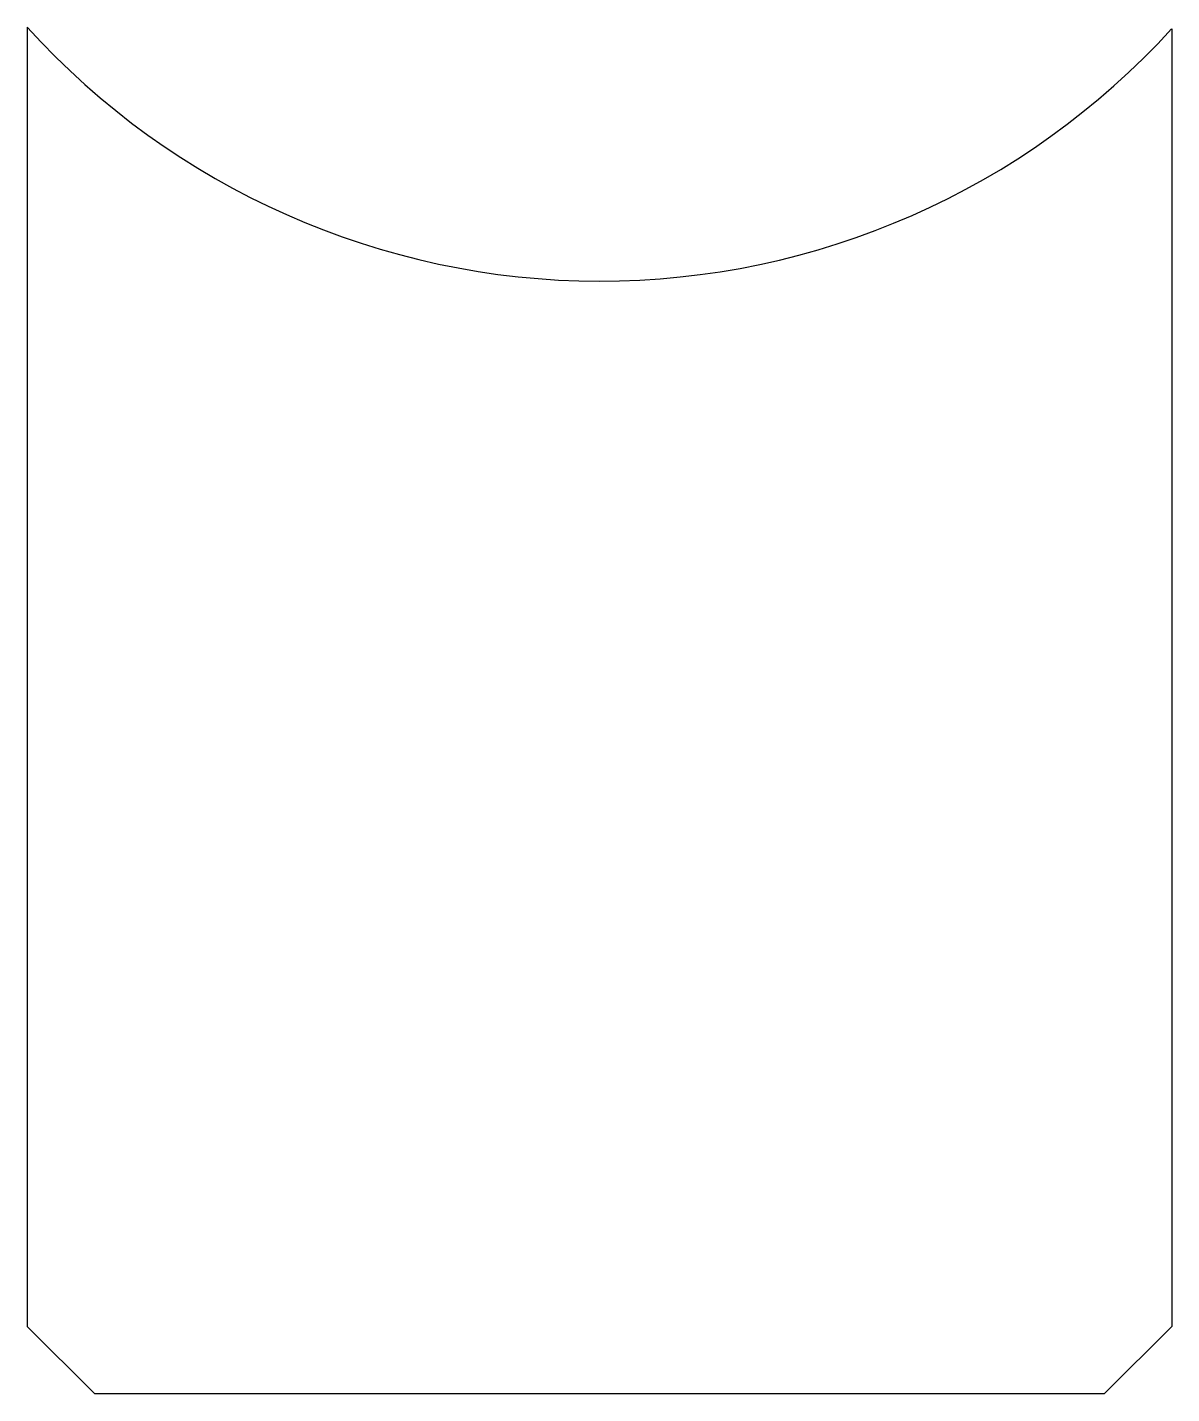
# Model space of a CAD drawing. Header units: inches. Extents: x 312 to 482, y 15 to 218.
import ezdxf

# ---------------------------------------------------------------- set-up
doc = ezdxf.new("R2010")
doc.units = ezdxf.units.IN
doc.header["$MEASUREMENT"] = 0

msp = doc.modelspace()

# ---------------------------------------------------------------- linework, layer by layer
for p, q in [((311.62, 218.08), (311.62, 25.02)), ((481.74, 217.85), (481.74, 25.02)), ((311.62, 25.02), (321.62, 15.02)), ((471.74, 15.02), (481.74, 25.02)), ((321.62, 15.02), (471.74, 15.02))]:
    msp.add_line(p, q)
msp.add_arc((396.78, 295.36), 115, 222.2209, 317.6219)

doc.saveas('drawing.dxf')
